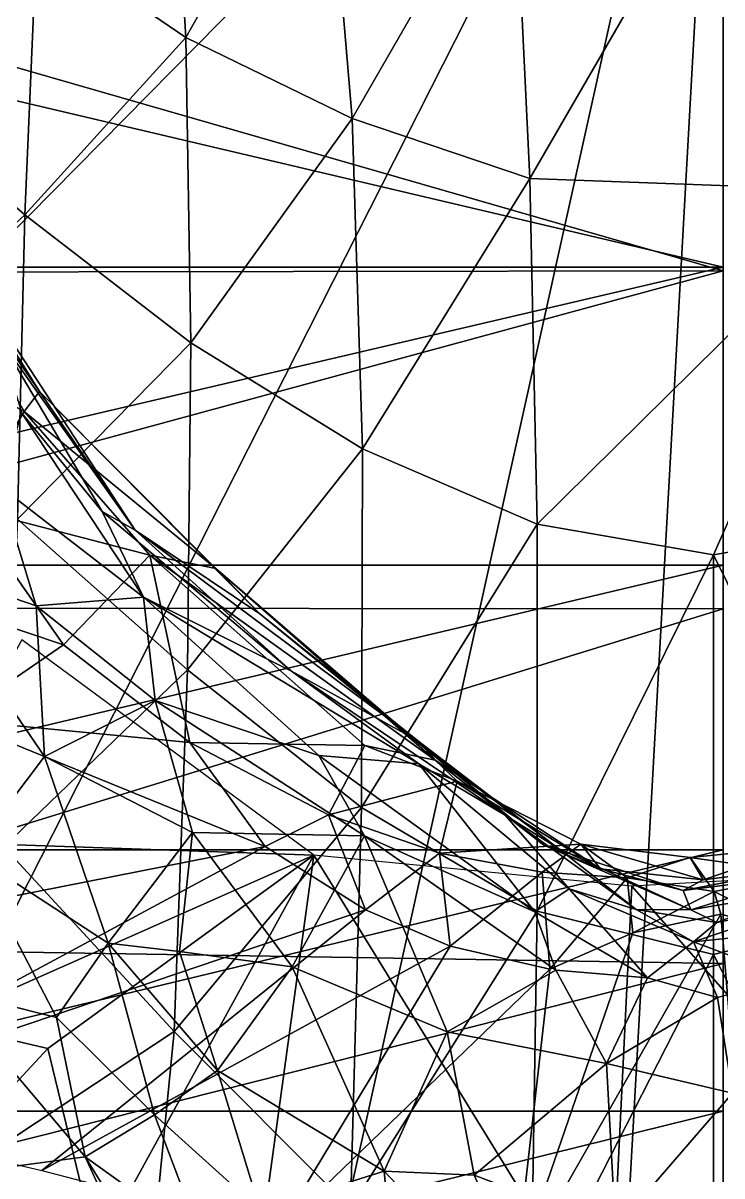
# Model space of a CAD drawing. Header units: metres. Extents: x -7.7 to 8, y -8.9 to 8.6.
# Drawn here: x -1.632 to -0.479, y -1.743 to 0.161 of the extents above; entities that cross this region are included whole.
import ezdxf

# ---------------------------------------------------------------- set-up
doc = ezdxf.new("R2010")
doc.units = ezdxf.units.M
doc.layers.add('LIBERTY', color=1, linetype='CONTINUOUS')

msp = doc.modelspace()

# ---------------------------------------------------------------- linework, layer by layer
at = {"layer": 'LIBERTY', "color": 7}
for points in [[(-7.53329, 8.63299, 0.068), (6.51222, 8.63299, 0.068), (-7.65053, -5.52977, 0.068)], [(-7.65053, -5.52977, 0.068), (6.51222, 8.63299, 0.068), (-7.53329, -5.64701, 0.068)], [(6.51222, 8.63299, 0.068), (6.62947, 8.51574, 0.068), (-7.53329, -5.64701, 0.068)], [(6.62947, 8.51574, 0.068), (6.51222, -5.64701, 0.068), (-7.53329, -5.64701, 0.068)], [(-7.53329, 8.51574, 1.70282), (-7.53329, -5.52977, 1.70282), (6.51222, -5.52977, 1.70282)], [(6.51222, 8.51574, 1.70282), (-7.53329, 8.51574, 1.70282), (6.51222, -5.52977, 1.70282)]]:
    msp.add_3dface(points, dxfattribs=at)
at = {"layer": 'LIBERTY', "color": 8}
for points in [[(-5.07681, 0.424251, 1.70282), (-0.476806, 1.00573, 1.70282), (-5.23976, -0.355865, 1.70282)], [(-5.23976, -0.355865, 1.70282), (-0.476806, 1.00573, 1.70282), (-4.90729, -1.13763, 1.70282)], [(-4.90729, -1.13763, 1.70282), (-0.476806, 1.00573, 1.70282), (-4.349, -1.53675, 1.70282)], [(-4.349, -1.53675, 1.70282), (-0.476806, 1.00573, 1.70282), (-3.91534, -2.48409, 1.70282)], [(-3.91534, -2.48409, 1.70282), (-0.476806, 1.00573, 1.70282), (-2.88971, -3.758, 1.70282)], [(-2.88971, -3.758, 1.70282), (-0.476806, 1.00573, 1.70282), (-1.68066, -4.42448, 1.70282)], [(-0.476806, 1.00573, 1.70282), (-0.767168, -4.21143, 1.70282), (-1.68066, -4.42448, 1.70282)], [(-0.476806, 1.00573, 1.70282), (-0.233383, -3.70386, 1.83629), (-0.767168, -4.21143, 1.70282)], [(-1.62973, -0.48078, 39.4939), (-1.84221, -0.103598, 39.5738), (-1.8725, -0.347378, 39.1569)], [(-1.60455, -0.44754, 39.8069), (-1.76674, -0.187401, 39.9304), (-1.84221, -0.103598, 39.5738)], [(-1.60455, -0.44754, 39.8069), (-1.84221, -0.103598, 39.5738), (-1.62973, -0.48078, 39.4939)], [(-1.44664, -0.676626, 40.1031), (-1.66864, -0.363571, 40.2624), (-1.76674, -0.187401, 39.9304)], [(-1.44664, -0.676626, 40.1031), (-1.76674, -0.187401, 39.9304), (-1.60455, -0.44754, 39.8069)], [(-1.62973, -0.48078, 39.4939), (-1.8725, -0.347378, 39.1569), (-1.72329, -0.639906, 39.0157)], [(-1.50108, -0.645721, 40.3537), (-1.63389, -0.483277, 40.5322), (-1.66864, -0.363571, 40.2624)], [(-1.50108, -0.645721, 40.3537), (-1.66864, -0.363571, 40.2624), (-1.44664, -0.676626, 40.1031)], [(-1.31349, -0.740006, 39.6532), (-1.60455, -0.44754, 39.8069), (-1.62973, -0.48078, 39.4939)], [(-1.24129, -0.814585, 39.881), (-1.60455, -0.44754, 39.8069), (-1.31349, -0.740006, 39.6532)], [(-1.24129, -0.814585, 39.881), (-1.44664, -0.676626, 40.1031), (-1.60455, -0.44754, 39.8069)], [(-1.42255, -0.717915, 39.3279), (-1.62973, -0.48078, 39.4939), (-1.72329, -0.639906, 39.0157)], [(-1.67068, -0.604008, 40.6957), (-1.63389, -0.483277, 40.5322), (-1.43309, -0.787392, 40.4436)], [(-1.43309, -0.787392, 40.4436), (-1.63389, -0.483277, 40.5322), (-1.50108, -0.645721, 40.3537)], [(-1.31349, -0.740006, 39.6532), (-1.62973, -0.48078, 39.4939), (-1.42255, -0.717915, 39.3279)], [(-1.81404, -0.731617, 40.9236), (-1.67068, -0.604008, 40.6957), (-1.61029, -0.801547, 40.6805)], [(-1.61029, -0.801547, 40.6805), (-1.67068, -0.604008, 40.6957), (-1.43309, -0.787392, 40.4436)], [(-1.56504, -0.866266, 39.0081), (-1.72329, -0.639906, 39.0157), (-1.92521, -0.744738, 38.5239)], [(-1.42255, -0.717915, 39.3279), (-1.72329, -0.639906, 39.0157), (-1.56504, -0.866266, 39.0081)], [(-1.1888, -0.909371, 40.192), (-1.50108, -0.645721, 40.3537), (-1.44664, -0.676626, 40.1031)], [(-1.43309, -0.787392, 40.4436), (-1.50108, -0.645721, 40.3537), (-1.1888, -0.909371, 40.192)], [(-0.980711, -1.02408, 39.9726), (-1.44664, -0.676626, 40.1031), (-1.24129, -0.814585, 39.881)], [(-1.1888, -0.909371, 40.192), (-1.44664, -0.676626, 40.1031), (-0.980711, -1.02408, 39.9726)], [(-1.42255, -0.717915, 39.3279), (-1.56504, -0.866266, 39.0081), (-1.35656, -1.02753, 38.8875)], [(-0.951741, -1.05628, 39.5259), (-1.42255, -0.717915, 39.3279), (-1.06766, -1.03244, 39.2326)], [(-0.951741, -1.05628, 39.5259), (-1.31349, -0.740006, 39.6532), (-1.42255, -0.717915, 39.3279)], [(-1.06766, -1.03244, 39.2326), (-1.42255, -0.717915, 39.3279), (-1.35656, -1.02753, 38.8875)], [(-1.71795, -1.21103, 40.8274), (-1.81404, -0.731617, 40.9236), (-1.59646, -1.05038, 40.6674)], [(-1.81404, -0.731617, 40.9236), (-1.61029, -0.801547, 40.6805), (-1.59646, -1.05038, 40.6674)], [(-0.967356, -1.03861, 39.7675), (-1.31349, -0.740006, 39.6532), (-0.951741, -1.05628, 39.5259)], [(-0.967356, -1.03861, 39.7675), (-1.24129, -0.814585, 39.881), (-1.31349, -0.740006, 39.6532)], [(-1.56504, -0.866266, 39.0081), (-1.92521, -0.744738, 38.5239), (-1.7455, -0.989723, 38.3171)], [(-1.41376, -0.958121, 40.4989), (-1.61029, -0.801547, 40.6805), (-1.43309, -0.787392, 40.4436)], [(-0.978845, -1.06258, 40.2055), (-1.43309, -0.787392, 40.4436), (-1.1888, -0.909371, 40.192)], [(-1.14349, -1.04885, 40.3268), (-1.43309, -0.787392, 40.4436), (-0.978845, -1.06258, 40.2055)], [(-1.41376, -0.958121, 40.4989), (-1.43309, -0.787392, 40.4436), (-1.14349, -1.04885, 40.3268)], [(-1.59646, -1.05038, 40.6674), (-1.61029, -0.801547, 40.6805), (-1.41376, -0.958121, 40.4989)], [(-0.980711, -1.02408, 39.9726), (-1.24129, -0.814585, 39.881), (-0.967356, -1.03861, 39.7675)], [(-1.63385, -0.857879, 38.3917), (-1.81769, -1.19014, 38.492), (-1.15208, -1.2133, 38.1247)], [(-1.35656, -1.02753, 38.8875), (-1.56504, -0.866266, 39.0081), (-1.7455, -0.989723, 38.3171)], [(-0.836066, -1.14751, 40.0399), (-1.1888, -0.909371, 40.192), (-0.980711, -1.02408, 39.9726)], [(-0.978845, -1.06258, 40.2055), (-1.1888, -0.909371, 40.192), (-0.836066, -1.14751, 40.0399)], [(-1.59646, -1.05038, 40.6674), (-1.41376, -0.958121, 40.4989), (-1.35224, -1.17597, 40.479)], [(-1.41376, -0.958121, 40.4989), (-1.14349, -1.04885, 40.3268), (-1.06866, -1.18143, 40.3159)], [(-1.35224, -1.17597, 40.479), (-1.41376, -0.958121, 40.4989), (-1.06866, -1.18143, 40.3159)], [(-1.23211, -1.19909, 38.1744), (-1.7455, -0.989723, 38.3171), (-2.57058, -1.46354, 37.5972)], [(-1.35656, -1.02753, 38.8875), (-1.7455, -0.989723, 38.3171), (-1.23211, -1.19909, 38.1744)], [(-1.12779, -1.14661, 38.7372), (-1.35656, -1.02753, 38.8875), (-1.23211, -1.19909, 38.1744)], [(-1.06766, -1.03244, 39.2326), (-1.35656, -1.02753, 38.8875), (-1.12779, -1.14661, 38.7372)], [(-0.748418, -1.2025, 39.8766), (-0.980711, -1.02408, 39.9726), (-0.967356, -1.03861, 39.7675)], [(-0.836066, -1.14751, 40.0399), (-0.980711, -1.02408, 39.9726), (-0.748418, -1.2025, 39.8766)], [(-0.915518, -1.091, 39.2121), (-1.06766, -1.03244, 39.2326), (-1.12779, -1.14661, 38.7372)], [(-0.951741, -1.05628, 39.5259), (-1.06766, -1.03244, 39.2326), (-0.915518, -1.091, 39.2121)], [(-0.772694, -1.19702, 39.7109), (-0.967356, -1.03861, 39.7675), (-0.951741, -1.05628, 39.5259)], [(-0.748418, -1.2025, 39.8766), (-0.967356, -1.03861, 39.7675), (-0.772694, -1.19702, 39.7109)], [(-1.71795, -1.21103, 40.8274), (-1.59646, -1.05038, 40.6674), (-1.49164, -1.35857, 40.5869)], [(-1.49164, -1.35857, 40.5869), (-1.59646, -1.05038, 40.6674), (-1.35224, -1.17597, 40.479)], [(-1.14349, -1.04885, 40.3268), (-0.978845, -1.06258, 40.2055), (-0.787467, -1.30687, 40.1985)], [(-1.06866, -1.18143, 40.3159), (-1.14349, -1.04885, 40.3268), (-0.787467, -1.30687, 40.1985)], [(-0.730529, -1.269, 40.1342), (-0.978845, -1.06258, 40.2055), (-0.836066, -1.14751, 40.0399)], [(-0.787467, -1.30687, 40.1985), (-0.978845, -1.06258, 40.2055), (-0.730529, -1.269, 40.1342)], [(-0.678741, -1.23585, 39.5061), (-0.951741, -1.05628, 39.5259), (-0.915518, -1.091, 39.2121)], [(-0.772694, -1.19702, 39.7109), (-0.951741, -1.05628, 39.5259), (-0.678741, -1.23585, 39.5061)], [(-0.915518, -1.091, 39.2121), (-1.12779, -1.14661, 38.7372), (-0.944721, -1.21032, 38.6945)], [(-0.711409, -1.19523, 39.2118), (-0.915518, -1.091, 39.2121), (-0.944721, -1.21032, 38.6945)], [(-0.678741, -1.23585, 39.5061), (-0.915518, -1.091, 39.2121), (-0.711409, -1.19523, 39.2118)], [(-1.12779, -1.14661, 38.7372), (-1.23211, -1.19909, 38.1744), (-1.0669, -1.30365, 38.0865)], [(-0.944721, -1.21032, 38.6945), (-1.12779, -1.14661, 38.7372), (-1.0669, -1.30365, 38.0865)], [(-0.619982, -1.30323, 39.9814), (-0.836066, -1.14751, 40.0399), (-0.748418, -1.2025, 39.8766)], [(-0.730529, -1.269, 40.1342), (-0.836066, -1.14751, 40.0399), (-0.619982, -1.30323, 39.9814)], [(-1.37373, -1.37259, 40.4887), (-1.49164, -1.35857, 40.5869), (-1.35224, -1.17597, 40.479)], [(-1.37373, -1.37259, 40.4887), (-1.35224, -1.17597, 40.479), (-1.18797, -1.39805, 40.3925)], [(-1.18797, -1.39805, 40.3925), (-1.35224, -1.17597, 40.479), (-1.06866, -1.18143, 40.3159)], [(-1.23211, -1.19909, 38.1744), (-2.57058, -1.46354, 37.5972), (-2.03511, -1.63206, 37.5545)], [(-1.0669, -1.30365, 38.0865), (-1.23211, -1.19909, 38.1744), (-2.03511, -1.63206, 37.5545)], [(-1.81769, -1.19014, 38.492), (-1.77446, -1.48972, 38.4193), (-1.15208, -1.2133, 38.1247)], [(-1.18797, -1.39805, 40.3925), (-1.06866, -1.18143, 40.3159), (-0.932113, -1.50508, 40.2844)], [(-0.75286, -1.40367, 40.2159), (-1.06866, -1.18143, 40.3159), (-0.787467, -1.30687, 40.1985)], [(-0.932113, -1.50508, 40.2844), (-1.06866, -1.18143, 40.3159), (-0.75286, -1.40367, 40.2159)], [(-0.711409, -1.19523, 39.2118), (-0.944721, -1.21032, 38.6945), (-0.775209, -1.24133, 38.6584)], [(-0.634724, -1.25114, 38.6685), (-0.711409, -1.19523, 39.2118), (-0.775209, -1.24133, 38.6584)], [(-0.542819, -1.27204, 39.6992), (-0.772694, -1.19702, 39.7109), (-0.678741, -1.23585, 39.5061)], [(-0.529813, -1.30352, 39.8554), (-0.748418, -1.2025, 39.8766), (-0.772694, -1.19702, 39.7109)], [(-0.529813, -1.30352, 39.8554), (-0.772694, -1.19702, 39.7109), (-0.542819, -1.27204, 39.6992)], [(-0.531004, -1.21756, 39.2156), (-0.509622, -1.25425, 39.5043), (-0.711409, -1.19523, 39.2118)], [(-0.509622, -1.25425, 39.5043), (-0.678741, -1.23585, 39.5061), (-0.711409, -1.19523, 39.2118)], [(-0.531004, -1.21756, 39.2156), (-0.711409, -1.19523, 39.2118), (-0.634724, -1.25114, 38.6685)], [(-0.347541, -1.19913, 39.2473), (-0.531004, -1.21756, 39.2156), (-0.340761, -1.24436, 38.6944)], [(-0.347541, -1.19913, 39.2473), (-0.509622, -1.25425, 39.5043), (-0.531004, -1.21756, 39.2156)], [(-0.341551, -1.23337, 39.5254), (-0.509622, -1.25425, 39.5043), (-0.347541, -1.19913, 39.2473)], [(-1.77446, -1.48972, 38.4193), (-1.59092, -1.5327, 38.1889), (-1.15208, -1.2133, 38.1247)], [(-1.76295, -1.43479, 41.1867), (-1.71795, -1.21103, 40.8274), (-1.5764, -1.4816, 40.7547)], [(-1.5764, -1.4816, 40.7547), (-1.71795, -1.21103, 40.8274), (-1.49164, -1.35857, 40.5869)], [(-1.15208, -1.2133, 38.1247), (-1.59092, -1.5327, 38.1889), (-1.5099, -1.86676, 38.1015)], [(-1.15208, -1.2133, 38.1247), (-1.5099, -1.86676, 38.1015), (-1.26031, -2.00469, 37.9462)], [(-1.15208, -1.2133, 38.1247), (-1.26031, -2.00469, 37.9462), (-0.663657, -2.0073, 37.898)], [(-0.627295, -1.26474, 37.9558), (-1.15208, -1.2133, 38.1247), (-0.663657, -2.0073, 37.898)], [(-0.944721, -1.21032, 38.6945), (-1.0669, -1.30365, 38.0865), (-0.927079, -1.36401, 38.0063)], [(-0.775209, -1.24133, 38.6584), (-0.944721, -1.21032, 38.6945), (-0.927079, -1.36401, 38.0063)], [(-0.619982, -1.30323, 39.9814), (-0.748418, -1.2025, 39.8766), (-0.529813, -1.30352, 39.8554)], [(-0.531004, -1.21756, 39.2156), (-0.634724, -1.25114, 38.6685), (-0.491658, -1.2736, 38.6064)], [(-0.340761, -1.24436, 38.6944), (-0.531004, -1.21756, 39.2156), (-0.491658, -1.2736, 38.6064)], [(-0.542819, -1.27204, 39.6992), (-0.678741, -1.23585, 39.5061), (-0.509622, -1.25425, 39.5043)], [(-0.10516, -1.23567, 37.9266), (-0.627295, -1.26474, 37.9558), (-0.029256, -1.94424, 37.7684)], [(-0.341551, -1.23337, 39.5254), (-0.542819, -1.27204, 39.6992), (-0.509622, -1.25425, 39.5043)], [(-0.344265, -1.24676, 39.7054), (-0.542819, -1.27204, 39.6992), (-0.341551, -1.23337, 39.5254)], [(-0.762566, -1.40189, 38.0071), (-0.775209, -1.24133, 38.6584), (-0.927079, -1.36401, 38.0063)], [(-0.634724, -1.25114, 38.6685), (-0.775209, -1.24133, 38.6584), (-0.762566, -1.40189, 38.0071)], [(-0.625473, -1.34189, 38.0507), (-0.634724, -1.25114, 38.6685), (-0.762566, -1.40189, 38.0071)], [(-0.491658, -1.2736, 38.6064), (-0.634724, -1.25114, 38.6685), (-0.625473, -1.34189, 38.0507)], [(-0.344265, -1.24676, 39.7054), (-0.529813, -1.30352, 39.8554), (-0.542819, -1.27204, 39.6992)], [(-0.353696, -1.27371, 39.86), (-0.529813, -1.30352, 39.8554), (-0.344265, -1.24676, 39.7054)], [(-0.340761, -1.24436, 38.6944), (-0.491658, -1.2736, 38.6064), (-0.345621, -1.34628, 38.0598)], [(-0.601354, -1.41617, 40.1638), (-0.787467, -1.30687, 40.1985), (-0.730529, -1.269, 40.1342)], [(-0.525317, -1.35673, 40.1026), (-0.730529, -1.269, 40.1342), (-0.619982, -1.30323, 39.9814)], [(-0.601354, -1.41617, 40.1638), (-0.730529, -1.269, 40.1342), (-0.525317, -1.35673, 40.1026)], [(-0.627295, -1.26474, 37.9558), (-0.663657, -2.0073, 37.898), (-0.029256, -1.94424, 37.7684)], [(-0.480432, -1.31097, 38.0845), (-0.491658, -1.2736, 38.6064), (-0.625473, -1.34189, 38.0507)], [(-0.353696, -1.27371, 39.86), (-0.486923, -1.32443, 39.9716), (-0.529813, -1.30352, 39.8554)], [(-0.491658, -1.2736, 38.6064), (-0.480432, -1.31097, 38.0845), (-0.345621, -1.34628, 38.0598)], [(-0.352988, -1.29798, 39.9816), (-0.486923, -1.32443, 39.9716), (-0.353696, -1.27371, 39.86)], [(-1.0669, -1.30365, 38.0865), (-2.03511, -1.63206, 37.5545), (-1.60069, -1.73443, 37.4354)], [(-0.927079, -1.36401, 38.0063), (-1.0669, -1.30365, 38.0865), (-1.60069, -1.73443, 37.4354)], [(-0.480432, -1.31097, 38.0845), (-0.819962, -1.90663, 37.1746), (-0.428984, -1.9317, 37.1229)], [(-0.480432, -1.31097, 38.0845), (-0.625473, -1.34189, 38.0507), (-0.819962, -1.90663, 37.1746)], [(-0.75286, -1.40367, 40.2159), (-0.787467, -1.30687, 40.1985), (-0.601354, -1.41617, 40.1638)], [(-0.486923, -1.32443, 39.9716), (-0.619982, -1.30323, 39.9814), (-0.529813, -1.30352, 39.8554)], [(-0.525317, -1.35673, 40.1026), (-0.619982, -1.30323, 39.9814), (-0.486923, -1.32443, 39.9716)], [(-0.394195, -1.3431, 40.1065), (-0.525317, -1.35673, 40.1026), (-0.352988, -1.29798, 39.9816)], [(-0.352988, -1.29798, 39.9816), (-0.525317, -1.35673, 40.1026), (-0.486923, -1.32443, 39.9716)], [(-0.345621, -1.34628, 38.0598), (-0.480432, -1.31097, 38.0845), (-0.428984, -1.9317, 37.1229)], [(-0.625473, -1.34189, 38.0507), (-0.762566, -1.40189, 38.0071), (-0.819962, -1.90663, 37.1746)], [(-0.394195, -1.3431, 40.1065), (-0.367749, -1.41574, 40.1587), (-0.525317, -1.35673, 40.1026)], [(-0.927079, -1.36401, 38.0063), (-1.60069, -1.73443, 37.4354), (-1.21193, -1.83562, 37.2958)], [(-1.41478, -1.64209, 40.5962), (-1.5764, -1.4816, 40.7547), (-1.49164, -1.35857, 40.5869)], [(-1.49164, -1.35857, 40.5869), (-1.37373, -1.37259, 40.4887), (-1.31085, -1.56887, 40.4763)], [(-1.41478, -1.64209, 40.5962), (-1.49164, -1.35857, 40.5869), (-1.31085, -1.56887, 40.4763)], [(-0.762566, -1.40189, 38.0071), (-0.927079, -1.36401, 38.0063), (-1.21193, -1.83562, 37.2958)], [(-0.486015, -1.44845, 40.1626), (-0.601354, -1.41617, 40.1638), (-0.525317, -1.35673, 40.1026)], [(-0.367749, -1.41574, 40.1587), (-0.486015, -1.44845, 40.1626), (-0.525317, -1.35673, 40.1026)], [(-1.31085, -1.56887, 40.4763), (-1.37373, -1.37259, 40.4887), (-1.18797, -1.39805, 40.3925)], [(-1.31085, -1.56887, 40.4763), (-1.18797, -1.39805, 40.3925), (-1.03614, -1.73541, 40.3786)], [(-0.762566, -1.40189, 38.0071), (-1.21193, -1.83562, 37.2958), (-0.819962, -1.90663, 37.1746)], [(-1.03614, -1.73541, 40.3786), (-1.18797, -1.39805, 40.3925), (-0.932113, -1.50508, 40.2844)], [(-0.669262, -1.55757, 40.2362), (-0.932113, -1.50508, 40.2844), (-0.75286, -1.40367, 40.2159)], [(-0.669262, -1.55757, 40.2362), (-0.75286, -1.40367, 40.2159), (-0.601354, -1.41617, 40.1638)], [(-0.669262, -1.55757, 40.2362), (-0.601354, -1.41617, 40.1638), (-0.486015, -1.44845, 40.1626)], [(-0.461296, -1.60632, 40.2158), (-0.486015, -1.44845, 40.1626), (-0.367749, -1.41574, 40.1587)], [(-1.77731, -1.74457, 41.5493), (-1.76295, -1.43479, 41.1867), (-1.52923, -1.71182, 40.9023)], [(-1.52923, -1.71182, 40.9023), (-1.76295, -1.43479, 41.1867), (-1.5764, -1.4816, 40.7547)], [(-0.461296, -1.60632, 40.2158), (-0.669262, -1.55757, 40.2362), (-0.486015, -1.44845, 40.1626)], [(-1.52923, -1.71182, 40.9023), (-1.5764, -1.4816, 40.7547), (-1.41478, -1.64209, 40.5962)], [(-1.59092, -1.5327, 38.1889), (-1.77446, -1.48972, 38.4193), (-1.95208, -1.92289, 37.9156)], [(-0.887194, -1.74201, 40.3143), (-1.03614, -1.73541, 40.3786), (-0.932113, -1.50508, 40.2844)], [(-0.887194, -1.74201, 40.3143), (-0.932113, -1.50508, 40.2844), (-0.669262, -1.55757, 40.2362)], [(-1.5099, -1.86676, 38.1015), (-1.59092, -1.5327, 38.1889), (-1.95208, -1.92289, 37.9156)], [(-0.654217, -1.82984, 40.2404), (-0.887194, -1.74201, 40.3143), (-0.669262, -1.55757, 40.2362)], [(-0.654217, -1.82984, 40.2404), (-0.669262, -1.55757, 40.2362), (-0.461296, -1.60632, 40.2158)], [(-1.24065, -1.79965, 40.4948), (-1.41478, -1.64209, 40.5962), (-1.31085, -1.56887, 40.4763)], [(-1.24065, -1.79965, 40.4948), (-1.31085, -1.56887, 40.4763), (-1.03614, -1.73541, 40.3786)], [(-0.458201, -1.85461, 40.2274), (-0.654217, -1.82984, 40.2404), (-0.461296, -1.60632, 40.2158)], [(-1.33606, -1.85053, 40.6445), (-1.52923, -1.71182, 40.9023), (-1.41478, -1.64209, 40.5962)], [(-1.33606, -1.85053, 40.6445), (-1.41478, -1.64209, 40.5962), (-1.24065, -1.79965, 40.4948)], [(-1.41724, -1.95608, 41.1777), (-1.77731, -1.74457, 41.5493), (-1.52923, -1.71182, 40.9023)], [(-1.40129, -1.92011, 40.8632), (-1.52923, -1.71182, 40.9023), (-1.33606, -1.85053, 40.6445)], [(-1.41724, -1.95608, 41.1777), (-1.52923, -1.71182, 40.9023), (-1.40129, -1.92011, 40.8632)], [(-1.01285, -1.98576, 40.4226), (-1.24065, -1.79965, 40.4948), (-1.03614, -1.73541, 40.3786)], [(-1.03614, -1.73541, 40.3786), (-0.887194, -1.74201, 40.3143), (-0.762444, -2.02445, 40.3019)], [(-1.01285, -1.98576, 40.4226), (-1.03614, -1.73541, 40.3786), (-0.762444, -2.02445, 40.3019)], [(-0.762444, -2.02445, 40.3019), (-0.887194, -1.74201, 40.3143), (-0.654217, -1.82984, 40.2404)]]:
    msp.add_3dface(points, dxfattribs=at)
at = {"layer": 'LIBERTY', "color": 1}
for points in [[(-1.60891, 0.304784, 45.3347), (-1.36302, 0.136963, 45.4688), (-1.39196, 0.609959, 45.3058)], [(-1.36302, 0.136963, 45.4688), (-1.13423, 0.542972, 45.3446), (-1.39196, 0.609959, 45.3058)], [(-1.36302, 0.136963, 45.4688), (-1.08885, 0.003506, 45.5299), (-1.13423, 0.542972, 45.3446)], [(-1.08885, 0.003506, 45.5299), (-0.822577, 0.466185, 45.3651), (-1.13423, 0.542972, 45.3446)], [(-1.89083, 0.073573, 45.1602), (-1.60891, 0.304784, 45.3347), (-1.80495, 0.508798, 45.0821)], [(-1.08885, 0.003506, 45.5299), (-0.795585, -0.09594, 45.5642), (-0.822577, 0.466185, 45.3651)], [(-0.795585, -0.09594, 45.5642), (-0.492662, 0.428983, 45.3732), (-0.822577, 0.466185, 45.3651)], [(-0.492662, 0.428983, 45.3732), (-0.227054, -0.116638, 45.5699), (-0.162897, 0.466168, 45.3651)], [(-0.795585, -0.09594, 45.5642), (-0.227054, -0.116638, 45.5699), (-0.492662, 0.428983, 45.3732)], [(-1.62906, -0.155999, 45.3796), (-1.60891, 0.304784, 45.3347), (-1.89083, 0.073573, 45.1602)], [(-1.62906, -0.155999, 45.3796), (-1.36302, 0.136963, 45.4688), (-1.60891, 0.304784, 45.3347)], [(-1.3548, -0.367176, 45.5163), (-1.36302, 0.136963, 45.4688), (-1.62906, -0.155999, 45.3796)], [(-1.3548, -0.367176, 45.5163), (-1.08885, 0.003506, 45.5299), (-1.36302, 0.136963, 45.4688)], [(-1.9108, -0.417301, 45.1682), (-1.62906, -0.155999, 45.3796), (-1.89083, 0.073573, 45.1602)], [(-1.07173, -0.542549, 45.5957), (-1.08885, 0.003506, 45.5299), (-1.3548, -0.367176, 45.5163)], [(-1.07173, -0.542549, 45.5957), (-0.795585, -0.09594, 45.5642), (-1.08885, 0.003506, 45.5299)], [(-1.07173, -0.542549, 45.5957), (-0.78354, -0.666762, 45.6404), (-0.795585, -0.09594, 45.5642)], [(-0.78354, -0.666762, 45.6404), (-0.227054, -0.116638, 45.5699), (-0.795585, -0.09594, 45.5642)], [(-0.78354, -0.666762, 45.6404), (-0.492703, -0.717399, 45.6421), (-0.227054, -0.116638, 45.5699)], [(-0.492703, -0.717399, 45.6421), (-0.202016, -0.66677, 45.6404), (-0.227054, -0.116638, 45.5699)], [(-1.64094, -0.65826, 45.347), (-1.62906, -0.155999, 45.3796), (-1.9108, -0.417301, 45.1682)], [(-1.3548, -0.367176, 45.5163), (-1.62906, -0.155999, 45.3796), (-1.64094, -0.65826, 45.347)], [(-1.36044, -0.90745, 45.466), (-1.3548, -0.367176, 45.5163), (-1.64094, -0.65826, 45.347)], [(-1.07173, -0.542549, 45.5957), (-1.3548, -0.367176, 45.5163), (-1.36044, -0.90745, 45.466)], [(-1.07334, -1.13485, 45.5404), (-1.07173, -0.542549, 45.5957), (-1.36044, -0.90745, 45.466)], [(-0.78354, -0.666762, 45.6404), (-1.07173, -0.542549, 45.5957), (-1.07334, -1.13485, 45.5404)], [(-1.36044, -0.90745, 45.466), (-1.64094, -0.65826, 45.347), (-1.66358, -1.19985, 45.2056)], [(-0.783689, -1.30572, 45.5817), (-0.78354, -0.666762, 45.6404), (-1.07334, -1.13485, 45.5404)], [(-0.492703, -0.717399, 45.6421), (-0.78354, -0.666762, 45.6404), (-0.783689, -1.30572, 45.5817)], [(-0.202016, -0.66677, 45.6404), (-0.492703, -0.717399, 45.6421), (-0.201846, -1.30572, 45.5817)], [(-0.492692, -1.37768, 45.5857), (-0.492703, -0.717399, 45.6421), (-0.783689, -1.30572, 45.5817)], [(-0.492703, -0.717399, 45.6421), (-0.492692, -1.37768, 45.5857), (-0.201846, -1.30572, 45.5817)], [(-1.38275, -1.50445, 45.3006), (-1.36044, -0.90745, 45.466), (-1.66358, -1.19985, 45.2056)], [(-1.07334, -1.13485, 45.5404), (-1.36044, -0.90745, 45.466), (-1.38275, -1.50445, 45.3006)], [(-1.09173, -1.79633, 45.3565), (-1.07334, -1.13485, 45.5404), (-1.38275, -1.50445, 45.3006)], [(-0.783689, -1.30572, 45.5817), (-1.07334, -1.13485, 45.5404), (-1.09173, -1.79633, 45.3565)], [(-1.38275, -1.50445, 45.3006), (-1.66358, -1.19985, 45.2056), (-1.7074, -1.71941, 44.8814)], [(-0.783689, -1.30572, 45.5817), (-1.09173, -1.79633, 45.3565), (-0.793933, -1.9682, 45.3003)], [(-0.492692, -1.37768, 45.5857), (-0.783689, -1.30572, 45.5817), (-0.793933, -1.9682, 45.3003)], [(-0.201846, -1.30572, 45.5817), (-0.492692, -1.37768, 45.5857), (-0.191546, -1.96815, 45.3002)], [(-0.492692, -1.37768, 45.5857), (-0.793933, -1.9682, 45.3003), (-0.492663, -1.99069, 45.1825)], [(-0.191546, -1.96815, 45.3002), (-0.492692, -1.37768, 45.5857), (-0.492663, -1.99069, 45.1825)], [(-1.38275, -1.50445, 45.3006), (-1.7074, -1.71941, 44.8814), (-1.42454, -1.93126, 44.855)], [(-1.09173, -1.79633, 45.3565), (-1.38275, -1.50445, 45.3006), (-1.42454, -1.93126, 44.855)], [(-1.42454, -1.93126, 44.855), (-1.7074, -1.71941, 44.8814), (-1.75336, -2.12571, 44.405)]]:
    msp.add_3dface(points, dxfattribs=at)
at = {"layer": 'LIBERTY', "color": 2}
for points in [[(-2.604, -0.251465, 44.9168), (-0.476806, -0.24818, 44.9149), (-2.54152, 0.346796, 44.5939)], [(-0.476806, -0.24818, 44.9149), (-0.476806, 0.345918, 44.5942), (-2.54152, 0.346796, 44.5939)], [(-0.476806, -0.242513, 43.5372), (-2.61604, -0.242513, 43.5372), (-2.56979, 0.251642, 43.3426)], [(-0.476806, -0.242513, 43.5372), (-2.56979, 0.251642, 43.3426), (-0.476806, 0.251642, 43.3426)], [(-2.57986, -0.734237, 43.7316), (-2.61604, -0.242513, 43.5372), (-0.476806, -0.242513, 43.5372)], [(-0.476806, -0.734237, 43.7316), (-2.57986, -0.734237, 43.7316), (-0.476806, -0.242513, 43.5372)], [(-2.604, -0.251465, 44.9168), (-2.52436, -0.804917, 45.2325), (-0.476806, -0.24818, 44.9149)], [(-2.52436, -0.804917, 45.2325), (-0.476806, -0.80687, 45.2335), (-0.476806, -0.24818, 44.9149)], [(-2.46214, -1.20477, 43.9186), (-2.57986, -0.734237, 43.7316), (-0.476806, -0.734237, 43.7316)], [(-0.476806, -1.20477, 43.9186), (-2.46214, -1.20477, 43.9186), (-0.476806, -0.734237, 43.7316)], [(-2.27849, -1.36325, 45.57), (-0.476806, -0.80687, 45.2335), (-2.52436, -0.804917, 45.2325)], [(-2.27849, -1.36325, 45.57), (-0.476806, -1.39229, 45.5883), (-0.476806, -0.80687, 45.2335)], [(-2.26699, -1.63642, 44.091), (-2.46214, -1.20477, 43.9186), (-0.476806, -1.20477, 43.9186)], [(-0.476806, -1.63642, 44.091), (-2.26699, -1.63642, 44.091), (-0.476806, -1.20477, 43.9186)], [(-1.97047, -1.76927, 45.8264), (-0.476806, -1.39229, 45.5883), (-2.27849, -1.36325, 45.57)], [(-1.97047, -1.76927, 45.8264), (-0.476806, -1.76814, 45.8256), (-0.476806, -1.39229, 45.5883)], [(-2.00168, -2.01319, 44.242), (-2.26699, -1.63642, 44.091), (-0.476806, -1.63642, 44.091)], [(-0.476806, -2.01319, 44.242), (-2.00168, -2.01319, 44.242), (-0.476806, -1.63642, 44.091)]]:
    msp.add_3dface(points, dxfattribs=at)

doc.saveas('drawing.dxf')
